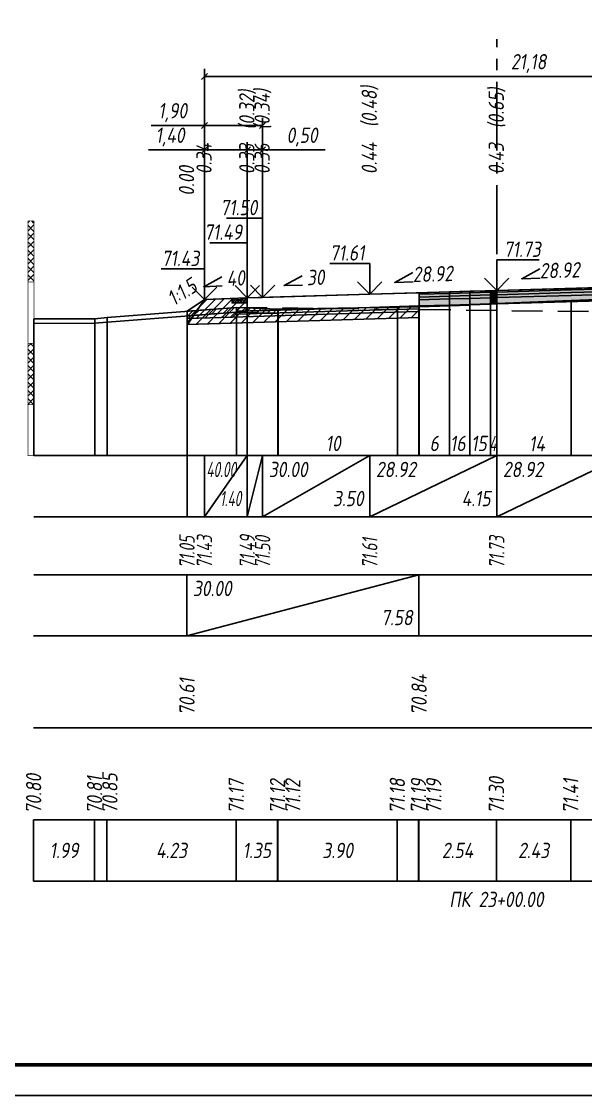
# Model space of a CAD drawing. Extents: x -717 to 1451, y -133302 to 233.
# Drawn here: x 78 to 170.1, y -35676.4 to -35501.1 of the extents above; entities that cross this region are included whole.
import ezdxf
from ezdxf.enums import TextEntityAlignment as Align

# ---------------------------------------------------------------- set-up
doc = ezdxf.new("R2010")
doc.units = 0
doc.linetypes.add('осевая2', pattern=[1.125, 0.75, -0.125, 0.125, -0.125])
doc.linetypes.add('штриховая', pattern=[0.75, 0.5, -0.25])
for name, color, linetype in [('Интерполированный поперечник', 2, 'Continuous'), ('Код_510', 7, 'Continuous'), ('Код_514', 1, 'Continuous'), ('Код_516', 1, 'Continuous'), ('Контур_0', 7, 'Continuous'), ('Контур_2521', 7, 'Continuous'), ('Контур_2564', 7, 'Continuous'), ('Контур_2660', 7, 'Continuous'), ('Контур_2665', 7, 'Continuous'), ('Контур_400', 7, 'Continuous'), ('Контур_508', 7, 'Continuous'), ('Контур_512', 7, 'Continuous'), ('Контур_513', 7, 'Continuous'), ('Контур_818', 7, 'Continuous'), ('Красный поперечник', 1, 'Continuous'), ('Линейка абсолютных высот', 7, 'Continuous'), ('Объём_2501', 7, 'Continuous'), ('Объём_2564', 7, 'Continuous'), ('Объём_2650', 7, 'Continuous'), ('Объём_2660', 7, 'Continuous'), ('Объём_2661', 7, 'Continuous'), ('Объём_2662', 7, 'Continuous'), ('Объём_2663', 7, 'Continuous'), ('Объём_2665', 7, 'Continuous'), ('Объём_2666', 7, 'Continuous'), ('Объём_2753', 7, 'Continuous'), ('Ось', 1, 'осевая2'), ('Откосы', 7, 'Continuous'), ('Отметки покрытия', 7, 'Continuous'), ('Подписи поперечников', 7, 'Continuous'), ('Рабочие отметки', 7, 'Continuous'), ('Рабочие отметки доп.', 7, 'Continuous'), ('Слои выравнивания', 7, 'Continuous'), ('Таблица', 7, 'Continuous'), ('Уклоны проезжей части', 7, 'Continuous'), ('Черный поперечник', 3, 'Continuous')]:
    doc.layers.add(name, color=color, linetype=linetype)
for name, color, linetype, true_color in [('Контур_2540', 2, 'Continuous', 0xffff00), ('Контур_2560', 2, 'Continuous', 0xffff00), ('Контур_2561', 7, 'Continuous', 0xff8040), ('Контур_2562', 3, 'Continuous', 0x00ff00), ('Контур_2563', 7, 'Continuous', 0xff8000), ('Контур_2570', 7, 'Continuous', 0x80ff00), ('Контур_2725', 7, 'Continuous', 0x323232), ('Контур_2736', 4, 'Continuous', 0x00ffff), ('Контур_2737', 4, 'Continuous', 0x00ffff), ('Контур_2738', 4, 'Continuous', 0x00ffff), ('Контур_2739', 4, 'Continuous', 0x00ffff), ('Контур_2741', 4, 'Continuous', 0x00ffff), ('Контур_2742', 4, 'Continuous', 0x00ffff), ('Контур_2743', 4, 'Continuous', 0x00ffff), ('Контур_2744', 7, 'Continuous', 0xa4ffff), ('Контур_2745', 7, 'Continuous', 0xa4ffff), ('Контур_2747', 4, 'Continuous', 0x00ffff), ('Контур_2748', 4, 'Continuous', 0x00ffff), ('Контур_2749', 4, 'Continuous', 0x00ffff), ('Контур_2750', 4, 'Continuous', 0x00ffff), ('Контур_2751', 4, 'Continuous', 0x00ffff), ('Контур_2752', 4, 'Continuous', 0x00ffff), ('Контур_2760', 7, 'Continuous', 0x323232), ('Контур_2761', 7, 'Continuous', 0x323232), ('Контур_2762', 7, 'Continuous', 0x323232), ('Контур_2763', 7, 'Continuous', 0x323232), ('Контур_2764', 7, 'Continuous', 0x323232), ('Контур_2765', 7, 'Continuous', 0x323232), ('Контур_402', 7, 'Continuous', 0xff6464), ('Контур_703', 4, 'Continuous', 0x00ffff), ('Контур_705', 4, 'Continuous', 0x00ffff), ('Контур_707', 4, 'Continuous', 0x00ffff), ('Контур_720', 131, 'Continuous', 0xaaffff), ('Объём_2500', 7, 'Continuous', 0xc0c0c0), ('Объём_2520', 7, 'Continuous', 0x80ffff), ('Объём_2540', 2, 'Continuous', 0xffff00), ('Объём_2560', 2, 'Continuous', 0xffff00), ('Объём_2561', 7, 'Continuous', 0xff8040), ('Объём_2562', 3, 'Continuous', 0x00ff00), ('Объём_2563', 7, 'Continuous', 0xff8000), ('Объём_2570', 7, 'Continuous', 0x80ff00), ('Объём_2600', 7, 'Continuous', 0x808000), ('Объём_2746', 2, 'Continuous', 0xffff00)]:
    doc.layers.add(name, color=color, linetype=linetype, true_color=true_color)
doc.styles.get("Standard").update_dxf_attribs({"font": 'txt', "height": 2.5})
doc.styles.add('М', font='romand.shx', dxfattribs={"width": 0.8, "oblique": 10, "height": 2.5})
doc.dimstyles.new('ISO-25', dxfattribs={"dimtxt": 2.5, "dimasz": 2.5, "dimexe": 1.25, "dimexo": 0.625, "dimtad": 1, "dimtxsty": 'Standard', "dimcen": 2.5, "dimadec": 0, "dimazin": 0, "dimtfac": 1, "dimtmove": 0, "dimatfit": 3, "dimfxl": 1, "dimarcsym": 0})
pattern_1 = [(45.0000013, (0, 0), (-0.67351924, 0.67351921), []), (135.0000003, (0, 0), (-0.673519222, -0.67351923), [])]

# ---------------------------------------------------------------- blocks, each defined once
blk = doc.blocks.new('_Oblique')
at = {"color": 0, "linetype": 'ByBlock', "lineweight": -2}
blk.add_line((-0.5, -0.5), (0.5, 0.5), dxfattribs=at)
blk = doc.blocks.new('*D826')
at = {"color": 0, "lineweight": -2, "transparency": 16777216}
for p, q in [((107.85, -35545.97), (107.85, -35520.86)), ((114.85, -35545.69), (114.85, -35520.86)), ((107.85, -35522.11), (98.69, -35522.11)), ((114.85, -35522.11), (107.85, -35522.11))]:
    blk.add_line(p, q, dxfattribs=at)
at = {"layer": 'Defpoints', "color": 0, "transparency": 16777216}
for p in [(114.85, -35522.11), (114.85, -35546.31), (107.85, -35546.59)]:
    blk.add_point(p, dxfattribs=at)
at = {"color": 0, "lineweight": -2, "transparency": 16777216, "rotation": 180}
blk.add_blockref('_Oblique', (107.85, -35522.11), dxfattribs=at)
at = {"color": 0, "lineweight": -2, "transparency": 16777216}
blk.add_blockref('_Oblique', (114.85, -35522.11), dxfattribs=at)
at = {"color": 0, "transparency": 16777216, "insert": (102.23, -35520), "char_height": 2.5, "width": 8.75, "attachment_point": 5, "style": 'М'}
blk.add_mtext('1,40', dxfattribs=at)
blk = doc.blocks.new('*D828')
at = {"color": 0, "lineweight": -2, "transparency": 16777216}
for p, q in [((114.85, -35545.69), (114.85, -35520.86)), ((117.35, -35545.61), (117.35, -35520.86)), ((114.85, -35522.11), (117.35, -35522.11)), ((117.35, -35522.11), (127.56, -35522.11))]:
    blk.add_line(p, q, dxfattribs=at)
at = {"layer": 'Defpoints', "color": 0, "transparency": 16777216}
for p in [(117.35, -35522.11), (114.85, -35546.31), (117.35, -35546.24)]:
    blk.add_point(p, dxfattribs=at)
at = {"color": 0, "lineweight": -2, "transparency": 16777216, "rotation": 180}
blk.add_blockref('_Oblique', (114.85, -35522.11), dxfattribs=at)
at = {"color": 0, "lineweight": -2, "transparency": 16777216}
blk.add_blockref('_Oblique', (117.35, -35522.11), dxfattribs=at)
at = {"color": 0, "transparency": 16777216, "insert": (123.8, -35520), "char_height": 2.5, "width": 9.1667, "attachment_point": 5, "style": 'М'}
blk.add_mtext('0,50', dxfattribs=at)
blk = doc.blocks.new('*D831')
at = {"color": 0, "lineweight": -2, "transparency": 16777216}
for p, q in [((107.85, -35518.11), (99.12, -35518.11)), ((107.85, -35545.97), (107.85, -35516.86)), ((117.35, -35518.11), (107.85, -35518.11)), ((117.35, -35545.61), (117.35, -35516.86))]:
    blk.add_line(p, q, dxfattribs=at)
at = {"layer": 'Defpoints', "color": 0, "transparency": 16777216}
for p in [(117.35, -35518.11), (117.35, -35546.24), (107.85, -35546.59)]:
    blk.add_point(p, dxfattribs=at)
at = {"color": 0, "lineweight": -2, "transparency": 16777216, "rotation": 180}
blk.add_blockref('_Oblique', (107.85, -35518.11), dxfattribs=at)
at = {"color": 0, "lineweight": -2, "transparency": 16777216}
blk.add_blockref('_Oblique', (117.35, -35518.11), dxfattribs=at)
at = {"color": 0, "transparency": 16777216, "insert": (102.66, -35516), "char_height": 2.5, "width": 8.75, "attachment_point": 5, "style": 'М'}
blk.add_mtext('1,90', dxfattribs=at)
blk = doc.blocks.new('*D832')
at = {"color": 0, "lineweight": -2, "transparency": 16777216}
for p, q in [((107.85, -35545.97), (107.85, -35508.86)), ((213.74, -35542.76), (213.74, -35508.86)), ((107.85, -35510.11), (213.74, -35510.11))]:
    blk.add_line(p, q, dxfattribs=at)
at = {"layer": 'Defpoints', "color": 0, "transparency": 16777216}
for p in [(213.74, -35510.11), (213.74, -35543.39), (107.85, -35546.59)]:
    blk.add_point(p, dxfattribs=at)
at = {"color": 0, "lineweight": -2, "transparency": 16777216, "rotation": 180}
blk.add_blockref('_Oblique', (107.85, -35510.11), dxfattribs=at)
at = {"color": 0, "lineweight": -2, "transparency": 16777216}
blk.add_blockref('_Oblique', (213.74, -35510.11), dxfattribs=at)
at = {"color": 0, "transparency": 16777216, "insert": (160.8, -35508), "char_height": 2.5, "width": 10.8333, "attachment_point": 5, "style": 'М'}
blk.add_mtext('21,18', dxfattribs=at)

msp = doc.modelspace()

# ---------------------------------------------------------------- hatches: boundary and pattern name
h = msp.add_hatch()
h.set_pattern_fill('ANSI37', color=256, scale=0.1)
h.set_pattern_definition([(45, (113.6046, -35546.57303), (-0.22451, 0.22451), []), (135, (113.6046, -35546.57303), (-0.22451, -0.22451), [])])
h.paths.add_polyline_path([(112.356, -35546.348), (112.355, -35547.076), (114.855, -35547.076), (114.855, -35546.248), (113.597, -35546.573)])
at = {"layer": 'Линейка абсолютных высот'}
h = msp.add_hatch(dxfattribs=at)
h.set_pattern_fill('ANSI37', scale=0.3, style=0)
h.set_pattern_definition(pattern_1)
h.paths.add_polyline_path([(80, -35543.678), (80, -35533.678), (79, -35533.678), (79, -35543.678)])
h = msp.add_hatch(dxfattribs=at)
h.set_pattern_fill('ANSI37', scale=0.3, style=0)
h.set_pattern_definition(pattern_1)
h.paths.add_polyline_path([(80, -35563.678), (80, -35553.678), (79, -35553.678), (79, -35563.678)])
at = {"layer": 'Объём_2563'}
h = msp.add_hatch(dxfattribs=at)
h.set_pattern_fill('ANSI31', color=256, scale=0.3)
h.paths.add_polyline_path([(107.855, -35546.528), (112.356, -35546.348), (112.355, -35547.076), (114.855, -35547.076), (114.855, -35548.398), (113.355, -35548.443), (112.427, -35549.371), (105, -35549.594), (105, -35548.431)])
at = {"layer": 'Объём_2570'}
h = msp.add_hatch(dxfattribs=at)
h.set_pattern_fill('ANSI31', color=256, scale=0.2)
h.paths.add_polyline_path([(119.909, -35548.817), (119.843, -35548.818), (113.097, -35548.557), (105, -35549.181), (105, -35548.431), (113.097, -35547.807), (119.843, -35548.068), (119.909, -35548.067)])
at = {"layer": 'Объём_2600'}
h = msp.add_hatch(dxfattribs=at)
h.set_pattern_fill('ANSI31', color=6, scale=0.4)
h.paths.add_polyline_path([(142.922, -35549.479), (105, -35550.616), (105, -35549.181), (113.097, -35548.557), (119.843, -35548.818), (119.909, -35548.817), (119.909, -35548.067), (142.922, -35547.738)])
at = {"layer": 'Слои выравнивания'}
for color, points in [(2, [(155.605, -35545.048), (167.744, -35544.697), (176.355, -35544.448), (193.068, -35543.947), (193.068, -35544.197), (176.355, -35544.698), (167.744, -35544.947), (155.605, -35545.298)]), (3, [(155.605, -35545.298), (167.744, -35544.947), (176.355, -35544.698), (193.068, -35544.197), (193.068, -35544.647), (176.355, -35545.148), (167.744, -35545.397), (155.605, -35545.748)]), (4, [(155.605, -35545.748), (167.744, -35545.397), (176.355, -35545.148), (193.068, -35544.647), (193.068, -35545.097), (176.355, -35545.598), (167.744, -35545.847), (155.605, -35546.198)]), (2, [(142.922, -35545.415), (147.859, -35545.272), (147.859, -35545.522), (142.922, -35545.665)]), (3, [(142.922, -35545.665), (147.859, -35545.522), (147.859, -35545.972), (142.922, -35546.115)]), (4, [(142.922, -35546.115), (147.859, -35545.972), (147.859, -35546.422), (142.922, -35546.565)]), (5, [(142.922, -35546.565), (147.859, -35546.422), (147.859, -35547.422), (142.922, -35547.565)]), (2, [(147.859, -35545.272), (151.224, -35545.175), (151.224, -35545.425), (147.859, -35545.522)]), (3, [(147.859, -35545.522), (151.224, -35545.425), (151.224, -35545.875), (147.859, -35545.972)]), (4, [(147.859, -35545.972), (151.224, -35545.875), (151.224, -35546.325), (147.859, -35546.422)]), (5, [(147.859, -35546.422), (151.224, -35546.325), (151.224, -35547.325), (147.859, -35547.422)]), (2, [(151.224, -35545.175), (154.589, -35545.077), (154.589, -35545.327), (151.224, -35545.425)]), (3, [(151.224, -35545.425), (154.589, -35545.327), (154.589, -35545.777), (151.224, -35545.875)]), (4, [(151.224, -35545.875), (154.589, -35545.777), (154.589, -35546.227), (151.224, -35546.325)]), (5, [(151.224, -35546.325), (154.589, -35546.227), (154.589, -35547.227), (151.224, -35547.325)]), (2, [(154.589, -35545.077), (155.605, -35545.048), (155.605, -35545.298), (154.589, -35545.327)]), (3, [(154.589, -35545.327), (155.605, -35545.298), (155.605, -35545.748), (154.589, -35545.777)]), (4, [(154.589, -35545.777), (155.605, -35545.748), (155.605, -35546.198), (154.589, -35546.227)]), (5, [(154.589, -35546.227), (155.605, -35546.198), (155.605, -35547.198), (154.589, -35547.227)]), (5, [(155.605, -35546.198), (167.744, -35545.847), (176.355, -35545.598), (193.068, -35545.097), (193.068, -35546.097), (176.355, -35546.598), (167.744, -35546.847), (155.605, -35547.198)]), (7, [(142.922, -35547.565), (147.859, -35547.422), (147.859, -35547.472), (142.922, -35547.615)]), (6, [(142.922, -35547.615), (147.859, -35547.472), (147.859, -35547.522), (142.922, -35547.738)]), (7, [(147.859, -35547.422), (151.224, -35547.325), (151.224, -35547.375), (147.859, -35547.472)]), (6, [(147.859, -35547.472), (151.224, -35547.375), (151.224, -35547.425), (147.859, -35547.522)]), (7, [(151.224, -35547.325), (154.589, -35547.227), (154.589, -35547.277), (151.224, -35547.375)])]:
    msp.add_hatch(color=color, dxfattribs=at).paths.add_polyline_path(points)

# ---------------------------------------------------------------- linework, layer by layer
at = {"flags": 128}
msp.add_lwpolyline([(-30.054, -35676.421), (389.946, -35676.421), (389.946, -35379.421), (-30.054, -35379.421)], close=True, dxfattribs=at)
at = {"const_width": 0.6, "flags": 128}
msp.add_lwpolyline([(-10.054, -35671.421), (384.946, -35671.421), (384.946, -35384.421), (-10.054, -35384.421)], close=True, dxfattribs=at)
msp.add_lwpolyline([(112.356, -35546.348), (112.355, -35547.076), (114.855, -35547.076), (114.855, -35546.248), (113.597, -35546.573), (112.356, -35546.348)])
at = {"layer": 'Интерполированный поперечник', "linetype": 'штриховая', "ltscale": 10, "flags": 128}
msp.add_lwpolyline([(113.097, -35547.807), (222.179, -35549.113)], dxfattribs=at)
at = {"layer": 'Код_510'}
for p, q in [((79.946, -35641.421), (79.946, -35631.421)), ((89.901, -35641.421), (89.901, -35631.421)), ((91.892, -35641.421), (91.892, -35631.421)), ((113.043, -35641.421), (113.043, -35631.421)), ((119.789, -35641.421), (119.789, -35631.421)), ((119.855, -35641.421), (119.855, -35631.421)), ((139.362, -35641.421), (139.362, -35631.421)), ((142.818, -35641.421), (142.818, -35631.421)), ((142.867, -35641.421), (142.867, -35631.421)), ((155.55, -35641.421), (155.55, -35631.421)), ((167.69, -35641.421), (167.69, -35631.421))]:
    msp.add_line(p, q, dxfattribs=at)
at = {"layer": 'Код_514'}
for p, q in [((105, -35582), (105, -35572)), ((107.855, -35582), (107.855, -35572)), ((107.855, -35582), (114.855, -35572)), ((114.855, -35582), (114.855, -35572)), ((114.855, -35582), (117.355, -35572)), ((117.355, -35582), (117.355, -35572)), ((117.355, -35582), (134.855, -35572)), ((134.855, -35582), (134.855, -35572)), ((134.855, -35582), (155.605, -35572)), ((155.605, -35582), (155.605, -35572)), ((155.605, -35582), (176.355, -35572))]:
    msp.add_line(p, q, dxfattribs=at)
at = {"layer": 'Код_516'}
for p, q in [((104.946, -35601.421), (104.946, -35591.421)), ((104.946, -35601.421), (142.867, -35591.421)), ((142.867, -35601.421), (142.867, -35591.421))]:
    msp.add_line(p, q, dxfattribs=at)
at = {"layer": 'Контур_0', "flags": 128}
for points in [[(114.855, -35546.248), (134.855, -35545.648), (142.922, -35545.415), (142.922, -35547.565), (134.855, -35547.798), (114.855, -35548.398), (114.855, -35546.248), (114.855, -35546.248)], [(107.855, -35546.528), (105, -35548.431), (105, -35548.431), (105, -35548.431), (105, -35548.431), (105, -35548.431), (105, -35548.431), (105, -35548.431), (105, -35548.431), (105, -35548.431), (105, -35548.431), (105, -35548.431), (105, -35548.431), (105, -35548.431), (105, -35548.431), (105, -35551.016)], [(107.855, -35546.528), (105, -35548.431), (105, -35548.431), (105, -35548.431), (105, -35548.431), (105, -35548.431), (105, -35548.431), (105, -35548.431), (105, -35548.431), (105, -35548.431), (105, -35548.431), (105, -35548.431), (105, -35548.431), (105, -35548.431), (105, -35548.431), (105, -35551.016), (105, -35551.016), (105, -35548.431), (105, -35548.431), (105, -35548.431), (105, -35548.431), (105, -35548.431), (105, -35548.431), (105, -35548.431), (105, -35548.431), (105, -35548.431), (105, -35548.431), (105, -35548.431), (105, -35548.431), (105, -35548.431)], [(113.355, -35548.443), (134.855, -35547.798), (142.922, -35547.565), (142.922, -35548.465), (134.855, -35548.698), (112.427, -35549.371), (113.355, -35548.443), (113.355, -35548.443)], [(105, -35549.594), (112.427, -35549.371), (113.355, -35548.443), (114.855, -35548.398)]]:
    msp.add_lwpolyline(points, dxfattribs=at)
at = {"layer": 'Контур_2521', "color": 250, "flags": 128}
msp.add_lwpolyline([(112.891, -35548.907), (134.855, -35548.248), (142.922, -35548.015)], dxfattribs=at)
at = {"layer": 'Контур_2540', "flags": 128}
msp.add_lwpolyline([(112.427, -35549.371), (134.855, -35548.698), (142.922, -35548.465), (142.922, -35549.479), (105, -35550.616), (105, -35549.594), (112.427, -35549.371), (112.427, -35549.371)], dxfattribs=at)
at = {"layer": 'Контур_2560', "flags": 128}
msp.add_lwpolyline([(107.855, -35546.528), (107.855, -35546.528), (107.855, -35546.528), (114.855, -35546.248)], dxfattribs=at)
at = {"layer": 'Контур_2561', "flags": 128}
msp.add_lwpolyline([(114.855, -35546.248), (114.855, -35546.248), (107.855, -35546.528), (107.855, -35546.528), (114.855, -35546.248)], dxfattribs=at)
at = {"layer": 'Контур_2562', "flags": 128}
msp.add_lwpolyline([(107.855, -35546.528), (107.855, -35546.528), (107.855, -35546.528), (107.855, -35546.528), (107.855, -35546.528)], dxfattribs=at)
at = {"layer": 'Контур_2563', "flags": 128}
msp.add_lwpolyline([(107.855, -35546.528), (114.855, -35546.248), (114.855, -35548.398), (113.355, -35548.443), (112.427, -35549.371), (105, -35549.594), (105, -35548.431), (107.855, -35546.528), (107.855, -35546.528)], dxfattribs=at)
at = {"layer": 'Контур_2564', "flags": 128}
msp.add_lwpolyline([(107.855, -35546.528), (114.855, -35546.248)], dxfattribs=at)
at = {"layer": 'Контур_2570', "flags": 128}
msp.add_lwpolyline([(80, -35550.405), (89.955, -35550.401), (91.946, -35550.188), (113.097, -35548.557), (113.097, -35548.557), (119.843, -35548.818), (119.909, -35548.817), (119.909, -35548.067), (139.416, -35547.789), (142.872, -35547.738), (142.922, -35547.738), (155.605, -35547.183), (167.744, -35546.652), (193.068, -35545.693), (212.537, -35546.299), (212.995, -35546.311), (212.995, -35547.061), (213.536, -35547.207), (222.179, -35549.863), (222.179, -35549.863), (244.106, -35550.66), (248.112, -35550.621), (254.592, -35550.879), (257.514, -35550.852)], dxfattribs=at)
at = {"layer": 'Контур_2660', "flags": 128}
msp.add_lwpolyline([(105, -35550.616), (142.922, -35549.479)], dxfattribs=at)
at = {"layer": 'Контур_2665', "flags": 128}
msp.add_lwpolyline([(107.855, -35546.528), (107.855, -35546.528)], dxfattribs=at)
at = {"layer": 'Контур_2725', "flags": 128}
msp.add_lwpolyline([(142.922, -35547.738), (147.859, -35547.522), (151.224, -35547.425), (151.224, -35547.375), (154.589, -35547.277), (154.589, -35547.227), (155.605, -35547.198), (167.744, -35546.847), (176.355, -35546.598), (193.068, -35546.097)], dxfattribs=at)
at = {"layer": 'Контур_2736', "flags": 128}
msp.add_lwpolyline([(107.855, -35546.528), (105, -35548.431)], dxfattribs=at)
at = {"layer": 'Контур_2737', "flags": 128}
msp.add_lwpolyline([(105, -35548.431), (105, -35548.431)], dxfattribs=at)
at = {"layer": 'Контур_2738', "flags": 128}
msp.add_lwpolyline([(105, -35548.431), (105, -35548.431)], dxfattribs=at)
at = {"layer": 'Контур_2739', "flags": 128}
msp.add_lwpolyline([(105, -35548.431), (105, -35548.431)], dxfattribs=at)
at = {"layer": 'Контур_2741', "flags": 128}
msp.add_lwpolyline([(105, -35548.431), (105, -35548.431)], dxfattribs=at)
at = {"layer": 'Контур_2742', "flags": 128}
msp.add_lwpolyline([(105, -35548.431), (105, -35548.431)], dxfattribs=at)
at = {"layer": 'Контур_2743', "flags": 128}
msp.add_lwpolyline([(105, -35548.431), (105, -35548.431)], dxfattribs=at)
at = {"layer": 'Контур_2744', "flags": 128}
msp.add_lwpolyline([(105, -35548.431), (105, -35548.431)], dxfattribs=at)
msp.add_lwpolyline([(105, -35548.431), (105, -35548.431)], dxfattribs=at)
msp.add_lwpolyline([(105, -35548.431), (105, -35548.431)], dxfattribs=at)
msp.add_lwpolyline([(105, -35548.431), (105, -35548.431)], dxfattribs=at)
msp.add_lwpolyline([(105, -35548.431), (105, -35548.431)], dxfattribs=at)
msp.add_lwpolyline([(105, -35548.431), (105, -35548.431)], dxfattribs=at)
at = {"layer": 'Контур_2745', "flags": 128}
msp.add_lwpolyline([(105, -35548.431), (105, -35548.431)], dxfattribs=at)
msp.add_lwpolyline([(105, -35548.431), (105, -35548.431)], dxfattribs=at)
msp.add_lwpolyline([(105, -35548.431), (105, -35548.431)], dxfattribs=at)
msp.add_lwpolyline([(105, -35548.431), (105, -35548.431)], dxfattribs=at)
msp.add_lwpolyline([(105, -35548.431), (105, -35548.431)], dxfattribs=at)
msp.add_lwpolyline([(105, -35548.431), (105, -35548.431)], dxfattribs=at)
at = {"layer": 'Контур_2747', "flags": 128}
msp.add_lwpolyline([(105, -35548.431), (105, -35548.431)], dxfattribs=at)
at = {"layer": 'Контур_2748', "flags": 128}
msp.add_lwpolyline([(105, -35548.431), (105, -35548.431)], dxfattribs=at)
at = {"layer": 'Контур_2749', "flags": 128}
msp.add_lwpolyline([(105, -35548.431), (105, -35548.431)], dxfattribs=at)
at = {"layer": 'Контур_2750', "flags": 128}
msp.add_lwpolyline([(105, -35548.431), (105, -35548.431)], dxfattribs=at)
at = {"layer": 'Контур_2751', "flags": 128}
msp.add_lwpolyline([(105, -35548.431), (105, -35548.431)], dxfattribs=at)
at = {"layer": 'Контур_2752', "flags": 128}
msp.add_lwpolyline([(105, -35548.431), (105, -35548.431)], dxfattribs=at)
at = {"layer": 'Контур_2760', "flags": 128}
msp.add_lwpolyline([(142.922, -35545.415), (147.859, -35545.272), (151.224, -35545.175), (154.589, -35545.077), (155.605, -35545.048), (167.744, -35544.697), (176.355, -35544.448), (193.068, -35543.947)], dxfattribs=at)
at = {"layer": 'Контур_2761', "flags": 128}
msp.add_lwpolyline([(142.922, -35545.665), (147.859, -35545.522), (151.224, -35545.425), (154.589, -35545.327), (155.605, -35545.298), (167.744, -35544.947), (176.355, -35544.698), (193.068, -35544.197)], dxfattribs=at)
at = {"layer": 'Контур_2762', "flags": 128}
msp.add_lwpolyline([(142.922, -35546.115), (147.859, -35545.972), (151.224, -35545.875), (154.589, -35545.777), (155.605, -35545.748), (167.744, -35545.397), (176.355, -35545.148), (193.068, -35544.647)], dxfattribs=at)
at = {"layer": 'Контур_2763', "flags": 128}
msp.add_lwpolyline([(142.922, -35546.565), (147.859, -35546.422), (151.224, -35546.325), (154.589, -35546.227), (155.605, -35546.198), (167.744, -35545.847), (176.355, -35545.598), (193.068, -35545.097)], dxfattribs=at)
at = {"layer": 'Контур_2764', "flags": 128}
msp.add_lwpolyline([(142.922, -35547.565), (147.859, -35547.422), (151.224, -35547.325), (154.589, -35547.227)], dxfattribs=at)
at = {"layer": 'Контур_2765', "flags": 128}
msp.add_lwpolyline([(142.922, -35547.615), (147.859, -35547.472), (151.224, -35547.375)], dxfattribs=at)
at = {"layer": 'Контур_400', "flags": 128}
for points in [[(155.605, -35545.048), (176.355, -35544.448), (193.855, -35543.923), (193.855, -35543.923), (193.855, -35543.923), (193.855, -35543.923), (205.254, -35543.581), (205.254, -35543.581), (207.754, -35543.506)], [(114.855, -35546.248), (117.355, -35546.173), (117.355, -35546.173), (117.355, -35546.173), (117.355, -35546.173), (117.355, -35546.173), (117.355, -35546.173), (134.855, -35545.648), (155.605, -35545.048)]]:
    msp.add_lwpolyline(points, dxfattribs=at)
at = {"layer": 'Контур_402', "flags": 128}
msp.add_lwpolyline([(105, -35550.616), (142.922, -35549.479), (142.922, -35547.738), (147.859, -35547.522), (151.224, -35547.425), (151.224, -35547.375), (154.589, -35547.277), (154.589, -35547.227), (155.605, -35547.198), (176.355, -35546.598), (193.068, -35546.097), (193.068, -35550.222), (225.542, -35551.196)], dxfattribs=at)
at = {"layer": 'Контур_508', "flags": 128}
msp.add_lwpolyline([(105, -35550.616), (142.922, -35549.479), (142.922, -35547.738), (147.859, -35547.522), (151.224, -35547.425), (151.224, -35547.375), (154.589, -35547.277), (154.589, -35547.227), (155.605, -35547.198), (176.355, -35546.598), (193.068, -35546.097), (193.068, -35550.222), (225.542, -35551.196), (226.747, -35552), (228.747, -35552), (232.514, -35549.489)], dxfattribs=at)
at = {"layer": 'Контур_512', "flags": 128}
msp.add_lwpolyline([(105, -35550.616), (142.922, -35549.479)], dxfattribs=at)
at = {"layer": 'Контур_513', "flags": 128}
msp.add_lwpolyline([(105, -35550.616), (142.922, -35549.479), (142.922, -35547.738), (147.859, -35547.522), (151.224, -35547.425), (151.224, -35547.375), (154.589, -35547.277), (154.589, -35547.227), (155.605, -35547.198), (176.355, -35546.598), (193.068, -35546.097), (193.068, -35550.222), (225.542, -35551.196), (226.747, -35552), (228.747, -35552), (232.514, -35549.489)], dxfattribs=at)
at = {"layer": 'Контур_703', "flags": 128}
for points in [[(107.855, -35546.528), (105, -35548.431)], [(105, -35548.431), (105, -35551.016)]]:
    msp.add_lwpolyline(points, dxfattribs=at)
at = {"layer": 'Контур_705', "flags": 128}
msp.add_lwpolyline([(105, -35548.431), (105, -35548.431)], dxfattribs=at)
at = {"layer": 'Контур_707', "flags": 128}
msp.add_lwpolyline([(105, -35551.016), (105, -35548.431)], dxfattribs=at)
at = {"layer": 'Контур_720', "flags": 128}
msp.add_lwpolyline([(105, -35551.016), (105, -35551.016)], dxfattribs=at)
at = {"layer": 'Контур_818', "flags": 128}
msp.add_lwpolyline([(105, -35549.181), (113.097, -35548.557), (113.097, -35548.557), (119.843, -35548.818), (119.909, -35548.817), (119.909, -35548.067), (139.416, -35547.789), (142.872, -35547.738), (142.922, -35547.738), (155.605, -35547.183), (167.744, -35546.652), (193.068, -35545.693), (212.537, -35546.299), (212.995, -35546.311), (212.995, -35547.061), (213.536, -35547.207), (222.179, -35549.863), (222.179, -35549.863), (232.514, -35550.239)], dxfattribs=at)
at = {"layer": 'Красный поперечник'}
for p, q in [((155.605, -35545.048), (176.355, -35544.448)), ((107.855, -35546.528), (114.855, -35546.248)), ((114.855, -35546.248), (117.355, -35546.173)), ((117.355, -35546.173), (134.855, -35545.648)), ((134.855, -35545.648), (155.605, -35545.048)), ((105, -35548.431), (107.855, -35546.528)), ((142.922, -35549.479), (142.922, -35572)), ((105, -35550.616), (105, -35572))]:
    msp.add_line(p, q, dxfattribs=at)
at = {"layer": 'Линейка абсолютных высот', "color": 7, "const_width": 0.1, "flags": 128}
for points in [[(80, -35543.678), (80, -35533.678), (79, -35533.678), (79, -35543.678), (80, -35543.678)], [(80, -35553.678), (80, -35543.678), (79, -35543.678), (79, -35553.678), (80, -35553.678)], [(80, -35563.678), (80, -35553.678), (79, -35553.678), (79, -35563.678), (80, -35563.678)], [(80, -35572), (80, -35563.678), (79, -35563.678), (79, -35572), (80, -35572)]]:
    msp.add_lwpolyline(points, dxfattribs=at)
at = {"layer": 'Объём_2500', "flags": 128}
msp.add_lwpolyline([(114.855, -35546.248), (134.855, -35545.648), (142.922, -35545.415), (142.922, -35547.565), (134.855, -35547.798), (114.855, -35548.398), (114.855, -35546.248), (114.855, -35546.248)], dxfattribs=at)
at = {"layer": 'Объём_2501', "flags": 128}
for points in [[(155.605, -35545.048), (176.355, -35544.448), (193.855, -35543.923), (193.855, -35543.923), (193.855, -35543.923), (193.855, -35543.923), (205.254, -35543.581), (205.254, -35543.581), (207.754, -35543.506)], [(114.855, -35546.248), (117.355, -35546.173), (117.355, -35546.173), (117.355, -35546.173), (117.355, -35546.173), (117.355, -35546.173), (117.355, -35546.173), (134.855, -35545.648), (155.605, -35545.048)]]:
    msp.add_lwpolyline(points, dxfattribs=at)
at = {"layer": 'Объём_2520', "color": 250, "flags": 128}
msp.add_lwpolyline([(113.355, -35548.443), (134.855, -35547.798), (142.922, -35547.565), (142.922, -35548.465), (134.855, -35548.698), (112.427, -35549.371), (113.355, -35548.443), (113.355, -35548.443)], dxfattribs=at)
at = {"layer": 'Объём_2540', "flags": 128}
msp.add_lwpolyline([(112.427, -35549.371), (134.855, -35548.698), (142.922, -35548.465), (142.922, -35549.479), (105, -35550.616), (105, -35549.594), (112.427, -35549.371), (112.427, -35549.371)], dxfattribs=at)
at = {"layer": 'Объём_2560', "flags": 128}
msp.add_lwpolyline([(107.855, -35546.528), (107.855, -35546.528), (107.855, -35546.528), (114.855, -35546.248)], dxfattribs=at)
at = {"layer": 'Объём_2561', "flags": 128}
msp.add_lwpolyline([(114.855, -35546.248), (114.855, -35546.248), (107.855, -35546.528), (107.855, -35546.528), (114.855, -35546.248)], dxfattribs=at)
at = {"layer": 'Объём_2562', "flags": 128}
msp.add_lwpolyline([(107.855, -35546.528), (107.855, -35546.528), (107.855, -35546.528), (107.855, -35546.528), (107.855, -35546.528)], dxfattribs=at)
at = {"layer": 'Объём_2563', "color": 250, "flags": 128}
msp.add_lwpolyline([(107.855, -35546.528), (112.356, -35546.348), (112.355, -35547.076), (114.855, -35547.076), (114.855, -35548.398), (113.355, -35548.443), (112.427, -35549.371), (105, -35549.594), (105, -35548.431), (107.855, -35546.528), (107.855, -35546.528)], dxfattribs=at)
at = {"layer": 'Объём_2564', "flags": 128}
msp.add_lwpolyline([(107.855, -35546.528), (114.855, -35546.248)], dxfattribs=at)
at = {"layer": 'Объём_2570', "flags": 128}
msp.add_lwpolyline([(119.909, -35548.817), (119.843, -35548.818), (113.097, -35548.557), (105, -35549.181), (105, -35548.431), (113.097, -35547.807), (119.843, -35548.068), (119.909, -35548.067), (119.909, -35548.817), (119.909, -35548.817)], dxfattribs=at)
at = {"layer": 'Объём_2650', "color": 6, "flags": 128}
msp.add_lwpolyline([(142.922, -35549.479), (105, -35550.616), (105, -35549.181), (113.097, -35548.557), (119.843, -35548.818), (119.909, -35548.817), (119.909, -35548.067), (142.922, -35547.738), (142.922, -35549.479), (142.922, -35549.479)], dxfattribs=at)
at = {"layer": 'Объём_2660', "flags": 128}
msp.add_lwpolyline([(105, -35550.616), (142.922, -35549.479)], dxfattribs=at)
at = {"layer": 'Объём_2661', "flags": 128}
msp.add_lwpolyline([(107.855, -35546.528), (105, -35548.431), (105, -35550.719)], dxfattribs=at)
at = {"layer": 'Объём_2662', "flags": 128}
msp.add_lwpolyline([(105, -35550.719), (105, -35548.431)], dxfattribs=at)
at = {"layer": 'Объём_2663', "flags": 128}
msp.add_lwpolyline([(105, -35550.719), (105, -35551.016), (105, -35550.719)], dxfattribs=at)
at = {"layer": 'Объём_2665', "flags": 128}
msp.add_lwpolyline([(107.855, -35546.528), (107.855, -35546.528)], dxfattribs=at)
at = {"layer": 'Объём_2666', "flags": 128}
msp.add_lwpolyline([(107.855, -35546.528), (105, -35550.719)], dxfattribs=at)
at = {"layer": 'Объём_2746', "flags": 128}
msp.add_lwpolyline([(142.922, -35549.479), (105, -35550.616), (105, -35549.181), (113.097, -35548.557), (119.843, -35548.818), (119.909, -35548.817), (119.909, -35548.067), (142.922, -35547.738), (142.922, -35549.479), (142.922, -35549.479)], dxfattribs=at)
at = {"layer": 'Объём_2753', "flags": 128}
msp.add_lwpolyline([(142.922, -35545.415), (142.922, -35545.415)], dxfattribs=at)
at = {"layer": 'Ось', "ltscale": 15}
msp.add_line((155.605, -35555.971), (155.605, -35504.019), dxfattribs=at)
at = {"layer": 'Откосы', "color": 1, "flags": 128}
for points in [[(110.735, -35544.307), (107.737, -35544.426), (110.675, -35542.808)], [(123.869, -35544.168), (120.871, -35544.257), (123.824, -35542.668)], [(141.946, -35543.633), (138.947, -35543.719), (141.902, -35542.133)], [(162.696, -35543.033), (159.697, -35543.119), (162.652, -35541.533)]]:
    msp.add_lwpolyline(points, dxfattribs=at)
at = {"layer": 'Отметки покрытия', "color": 1}
for p, q in [((117.355, -35533.248), (111.455, -35533.248)), ((117.355, -35546.173), (117.355, -35533.248)), ((114.855, -35537.248), (108.755, -35537.248)), ((114.855, -35546.248), (114.855, -35537.248)), ((134.855, -35540.648), (128.355, -35540.648)), ((134.855, -35545.648), (134.855, -35540.648)), ((155.605, -35545.048), (155.605, -35540.048)), ((155.605, -35540.048), (162.555, -35540.048)), ((107.855, -35541.528), (100.755, -35541.528)), ((107.855, -35546.528), (107.855, -35541.528)), ((107.855, -35546.528), (105.855, -35544.528)), ((107.855, -35546.528), (109.855, -35544.528)), ((114.855, -35546.248), (112.855, -35544.248)), ((114.855, -35546.248), (116.855, -35544.248)), ((117.355, -35546.173), (115.355, -35544.173)), ((117.355, -35546.173), (119.355, -35544.173)), ((134.855, -35545.648), (132.855, -35543.648)), ((134.855, -35545.648), (136.855, -35543.648)), ((155.605, -35545.048), (153.605, -35543.048)), ((155.605, -35545.048), (157.605, -35543.048))]:
    msp.add_line(p, q, dxfattribs=at)
at = {"layer": 'Слои выравнивания'}
for p, q in [((114.855, -35546.248), (114.855, -35572)), ((142.922, -35545.415), (142.922, -35572)), ((147.859, -35545.272), (147.859, -35572)), ((151.224, -35545.175), (151.224, -35572)), ((151.224, -35545.175), (151.224, -35572)), ((154.589, -35545.077), (154.589, -35572)), ((154.589, -35545.077), (154.589, -35572)), ((155.605, -35545.048), (155.605, -35572))]:
    msp.add_line(p, q, dxfattribs=at)
at = {"layer": 'Слои выравнивания', "color": 2, "flags": 128}
for points in [[(155.605, -35545.048), (167.744, -35544.697), (176.355, -35544.448), (193.068, -35543.947), (193.068, -35544.197), (176.355, -35544.698), (167.744, -35544.947), (155.605, -35545.298)], [(142.922, -35545.415), (147.859, -35545.272), (147.859, -35545.522), (142.922, -35545.665)], [(147.859, -35545.272), (151.224, -35545.175), (151.224, -35545.425), (147.859, -35545.522)], [(151.224, -35545.175), (154.589, -35545.077), (154.589, -35545.327), (151.224, -35545.425)], [(151.224, -35545.175), (151.224, -35545.425)], [(154.589, -35545.077), (155.605, -35545.048), (155.605, -35545.298), (154.589, -35545.327)], [(154.589, -35545.077), (154.589, -35545.327)]]:
    msp.add_lwpolyline(points, close=True, dxfattribs=at)
at = {"layer": 'Слои выравнивания', "color": 3, "flags": 128}
for points in [[(155.605, -35545.298), (167.744, -35544.947), (176.355, -35544.698), (193.068, -35544.197), (193.068, -35544.647), (176.355, -35545.148), (167.744, -35545.397), (155.605, -35545.748)], [(142.922, -35545.665), (147.859, -35545.522), (147.859, -35545.972), (142.922, -35546.115)], [(147.859, -35545.522), (151.224, -35545.425), (151.224, -35545.875), (147.859, -35545.972)], [(151.224, -35545.425), (154.589, -35545.327), (154.589, -35545.777), (151.224, -35545.875)], [(151.224, -35545.425), (151.224, -35545.875)], [(154.589, -35545.327), (155.605, -35545.298), (155.605, -35545.748), (154.589, -35545.777)], [(154.589, -35545.327), (154.589, -35545.777)]]:
    msp.add_lwpolyline(points, close=True, dxfattribs=at)
at = {"layer": 'Слои выравнивания', "color": 4, "flags": 128}
for points in [[(155.605, -35545.748), (167.744, -35545.397), (176.355, -35545.148), (193.068, -35544.647), (193.068, -35545.097), (176.355, -35545.598), (167.744, -35545.847), (155.605, -35546.198)], [(142.922, -35546.115), (147.859, -35545.972), (147.859, -35546.422), (142.922, -35546.565)], [(147.859, -35545.972), (151.224, -35545.875), (151.224, -35546.325), (147.859, -35546.422)], [(151.224, -35545.875), (154.589, -35545.777), (154.589, -35546.227), (151.224, -35546.325)], [(151.224, -35545.875), (151.224, -35546.325)], [(154.589, -35545.777), (155.605, -35545.748), (155.605, -35546.198), (154.589, -35546.227)], [(154.589, -35545.777), (154.589, -35546.227)]]:
    msp.add_lwpolyline(points, close=True, dxfattribs=at)
at = {"layer": 'Слои выравнивания', "color": 5, "flags": 128}
for points in [[(142.922, -35546.565), (147.859, -35546.422), (147.859, -35547.422), (142.922, -35547.565)], [(147.859, -35546.422), (151.224, -35546.325), (151.224, -35547.325), (147.859, -35547.422)], [(151.224, -35546.325), (154.589, -35546.227), (154.589, -35547.227), (151.224, -35547.325)], [(151.224, -35546.325), (151.224, -35547.325)], [(154.589, -35546.227), (155.605, -35546.198), (155.605, -35547.198), (154.589, -35547.227)], [(154.589, -35546.227), (154.589, -35547.227)], [(155.605, -35546.198), (167.744, -35545.847), (176.355, -35545.598), (193.068, -35545.097), (193.068, -35546.097), (176.355, -35546.598), (167.744, -35546.847), (155.605, -35547.198)]]:
    msp.add_lwpolyline(points, close=True, dxfattribs=at)
at = {"layer": 'Слои выравнивания', "color": 7, "flags": 128}
for points in [[(142.922, -35547.565), (147.859, -35547.422), (147.859, -35547.472), (142.922, -35547.615)], [(147.859, -35547.422), (151.224, -35547.325), (151.224, -35547.375), (147.859, -35547.472)], [(151.224, -35547.325), (154.589, -35547.227), (154.589, -35547.277), (151.224, -35547.375)], [(151.224, -35547.325), (151.224, -35547.375)]]:
    msp.add_lwpolyline(points, close=True, dxfattribs=at)
at = {"layer": 'Слои выравнивания', "color": 6, "flags": 128}
for points in [[(142.922, -35547.615), (147.859, -35547.472), (147.859, -35547.522), (142.922, -35547.738)], [(147.859, -35547.472), (151.224, -35547.375), (151.224, -35547.425), (147.859, -35547.522)]]:
    msp.add_lwpolyline(points, close=True, dxfattribs=at)
at = {"layer": 'Таблица'}
for p, q in [((80, -35572), (257.514, -35572)), ((80, -35582), (257.514, -35582)), ((80, -35591.421), (257.514, -35591.421)), ((79.946, -35601.421), (257.46, -35601.421)), ((79.946, -35616.421), (257.46, -35616.421)), ((79.946, -35631.421), (257.46, -35631.421)), ((79.946, -35641.421), (257.46, -35641.421))]:
    msp.add_line(p, q, dxfattribs=at)
at = {"layer": 'Черный поперечник', "color": 7}
for p, q in [((113.097, -35547.807), (113.097, -35572)), ((119.843, -35548.068), (119.843, -35572)), ((119.909, -35548.067), (119.909, -35572)), ((139.416, -35547.789), (139.416, -35572)), ((142.872, -35547.738), (142.872, -35572)), ((142.922, -35547.738), (142.922, -35572)), ((155.605, -35547.183), (155.605, -35572)), ((167.744, -35546.652), (167.744, -35572)), ((80, -35549.655), (80, -35572)), ((89.955, -35549.651), (89.955, -35572)), ((91.946, -35549.438), (91.946, -35572))]:
    msp.add_line(p, q, dxfattribs=at)
at = {"layer": 'Черный поперечник', "flags": 128}
msp.add_lwpolyline([(80, -35549.655), (89.955, -35549.651), (91.946, -35549.438), (113.097, -35547.807), (119.843, -35548.068), (119.909, -35548.067), (139.416, -35547.789), (142.872, -35547.738), (142.922, -35547.738), (155.605, -35547.183), (167.744, -35546.652), (193.068, -35545.693), (212.537, -35546.299), (212.995, -35546.311), (213.536, -35546.457), (222.179, -35549.113), (244.106, -35549.91), (248.112, -35549.871), (254.592, -35550.129), (257.514, -35550.102)], dxfattribs=at)

# ---------------------------------------------------------------- texts
at = {"layer": 'Код_510', "style": 'М', "oblique": 10, "width": 0.8}
for s, p in [('70.80', (79.946, -35630.421)), ('70.81', (89.901, -35630.421)), ('70.85', (92.401, -35630.421)), ('71.17', (113.043, -35630.421)), ('71.12', (119.789, -35630.421)), ('71.12', (122.289, -35630.421)), ('71.18', (139.362, -35630.421)), ('71.19', (142.818, -35630.421)), ('71.19', (145.318, -35630.421)), ('71.30', (155.55, -35630.421)), ('71.41', (167.69, -35630.421))]:
    msp.add_text(s, height=2.5, rotation=90, dxfattribs=at).set_placement(p, align=Align.MIDDLE_LEFT)
for s, p in [('1.99', (84.923, -35636.421)), ('4.23', (102.467, -35636.421)), ('1.35', (116.416, -35636.421)), ('3.90', (129.608, -35636.421)), ('2.54', (149.209, -35636.421)), ('2.43', (161.62, -35636.421))]:
    msp.add_text(s, height=2.5, dxfattribs=at).set_placement(p, align=Align.MIDDLE_CENTER)
at = {"layer": 'Код_514', "style": 'М', "oblique": 10}
for s, width, p in [('40.00', 0.6, (108.16, -35573)), ('30.00', 0.8, (118.355, -35573)), ('28.92', 0.8, (135.855, -35573)), ('28.92', 0.8, (156.605, -35573))]:
    msp.add_text(s, height=2.5, dxfattribs=dict(at, width=width)).set_placement(p, align=Align.TOP_LEFT)
for s, width, p in [('1.40', 0.6, (113.855, -35581)), ('3.50', 0.8, (133.855, -35581)), ('4.15', 0.8, (154.605, -35581))]:
    msp.add_text(s, height=2.5, dxfattribs=dict(at, width=width)).set_placement(p, align=Align.BOTTOM_RIGHT)
at = {"layer": 'Код_514', "style": 'М', "oblique": 10, "width": 0.7}
for s, p in [('71.05', (105, -35590.382)), ('71.43', (107.855, -35590.382)), ('71.49', (114.855, -35590.382)), ('71.50', (117.355, -35590.382)), ('71.73', (155.605, -35590.382)), ('71.61', (134.855, -35590.382))]:
    msp.add_text(s, height=2.5, rotation=90, dxfattribs=at).set_placement(p, align=Align.MIDDLE_LEFT)
at = {"layer": 'Код_516', "style": 'М', "oblique": 10, "width": 0.8}
msp.add_text('30.00', height=2.5, dxfattribs=at).set_placement((105.946, -35592.421), align=Align.TOP_LEFT)
msp.add_text('7.58', height=2.5, dxfattribs=at).set_placement((141.867, -35600.421), align=Align.BOTTOM_RIGHT)
for s, p in [('70.84', (142.922, -35614.371)), ('70.61', (105, -35614.371))]:
    msp.add_text(s, height=2.5, rotation=90, dxfattribs=at).set_placement(p, align=Align.MIDDLE_LEFT)
at = {"layer": 'Отметки покрытия', "color": 1, "style": 'М', "oblique": 10, "width": 0.8}
for s, p in [('71.50', (116.496, -35533.517)), ('71.49', (113.996, -35537.517)), ('71.43', (106.996, -35541.797)), ('71.61', (133.996, -35540.917))]:
    msp.add_text(s, height=2.5, dxfattribs=at).set_placement(p, align=Align.BOTTOM_RIGHT)
msp.add_text('71.73', height=2.5, dxfattribs=at).set_placement((156.746, -35540.317), align=Align.BOTTOM_LEFT)
at = {"layer": 'Подписи поперечников', "style": 'М', "oblique": 10, "width": 0.8}
msp.add_text('ПК 23+00.00', height=2.5, dxfattribs=at).set_placement((155.55, -35646.421), align=Align.BOTTOM_CENTER)
at = {"layer": 'Рабочие отметки', "color": 1, "style": 'М', "oblique": 10, "width": 0.8}
for s, p in [('0.34', (107.777, -35526.077)), ('0.33', (114.777, -35526.077)), ('0.36', (117.277, -35526.077)), ('0.44', (134.777, -35526.077)), ('0.43', (155.527, -35526.077)), ('0.00', (104.922, -35529.589))]:
    msp.add_text(s, height=2.5, rotation=90, dxfattribs=at).set_placement(p, align=Align.MIDDLE_LEFT)
at = {"layer": 'Рабочие отметки доп.', "color": 1, "style": 'М', "oblique": 10, "width": 0.8}
for s, p in [('(0.32)', (114.777, -35518.777)), ('(0.34)', (117.277, -35518.777)), ('(0.48)', (134.777, -35518.377)), ('(0.65)', (155.527, -35518.577))]:
    msp.add_text(s, height=2.5, rotation=90, dxfattribs=at).set_placement(p, align=Align.MIDDLE_LEFT)
at = {"layer": 'Слои выравнивания', "style": 'М', "oblique": 10}
for s, width, p in [('10', 0.8, (128.888, -35572)), ('6', 0.8, (145.39, -35572)), ('16', 0.8, (149.236, -35572)), ('15', 0.8, (152.7, -35572)), ('4', 0.6, (154.973, -35572.027)), ('14', 0.8, (162.183, -35572.054))]:
    msp.add_text(s, height=2.5, dxfattribs=dict(at, width=width)).set_placement(p, align=Align.BOTTOM_CENTER)
at = {"layer": 'Уклоны проезжей части', "color": 1, "style": 'М', "oblique": 10, "width": 0.8}
for s, rotation, p in [('28.92', 1.65628, (145.201, -35544.348)), ('28.92', 1.65628, (165.951, -35543.748)), ('1:1.5', 33.69007, (105.312, -35546.949)), ('40', 2.29061, (113.039, -35545.023)), ('30', 1.71836, (126.075, -35544.911))]:
    msp.add_text(s, height=2.5, rotation=rotation, dxfattribs=at).set_placement(p, align=Align.BOTTOM_CENTER)

# ---------------------------------------------------------------- dimensions: what is measured, and where the dimension line sits
at = {"color": 5}
dim = msp.add_linear_dim(base=(213.737, -35510.111), p1=(107.855, -35546.591), p2=(213.737, -35543.389), angle=180, dimstyle='ISO-25', override={"dimasz": 1, "dimlfac": 0.2, "dimzin": 0, "dimtxsty": 'М', "dimblk1": 'Oblique', "dimblk2": 'Oblique', "dimsah": 1}, dxfattribs=at)
dim.commit()
dim.dimension.update_dxf_attribs({"geometry": '*D832', "text_midpoint": (160.796, -35507.997)})
for base, p1, p2, picture, middle in [((117.355, -35518.111), (107.855, -35546.591), (117.355, -35546.236), '*D831', (102.657, -35518.111)), ((114.855, -35522.111), (107.855, -35546.591), (114.855, -35546.311), '*D826', (102.231, -35522.111)), ((117.355, -35522.111), (114.855, -35546.311), (117.355, -35546.236), '*D828', (123.801, -35522.111))]:
    dim = msp.add_linear_dim(base=base, p1=p1, p2=p2, angle=180, dimstyle='ISO-25', override={"dimasz": 1, "dimlfac": 0.2, "dimzin": 0, "dimtxsty": 'М', "dimblk1": 'Oblique', "dimblk2": 'Oblique', "dimsah": 1}, dxfattribs=at)
    dim.commit()
    dim.dimension.update_dxf_attribs({"geometry": picture, "text_midpoint": middle, "dimtype": 160})

doc.saveas('drawing.dxf')
